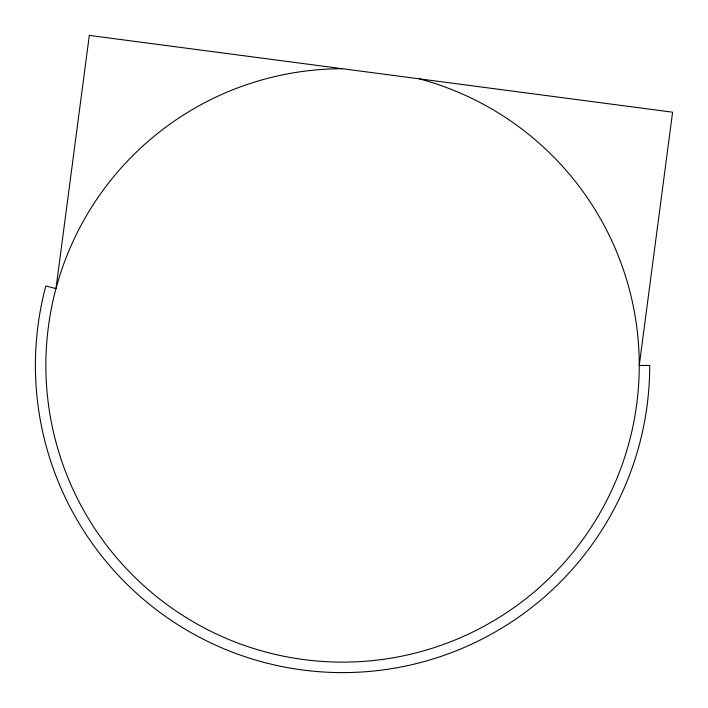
<?xml version="1.0" encoding="UTF-8"?>
<svg xmlns="http://www.w3.org/2000/svg" width="708" height="708" viewBox="0 0 708 708"><rect width="100%" height="100%" fill="white"/><g stroke="black" fill="none" stroke-linecap="round" stroke-linejoin="round"><path stroke-width="1.06" d="M419.357 78.853A296.696 296.696 0 0 1 569.843 556.152A296.696 296.696 0 0 1 73.667 490.83A296.696 296.696 0 0 1 342.566 68.738M89.314 35.4L55.976 288.643L45.87 285.935A307.166 307.166 0 0 0 302.466 669.972A307.166 307.166 0 0 0 649.723 365.434L639.262 365.434L672.6 112.191L89.314 35.4"/></g></svg>
